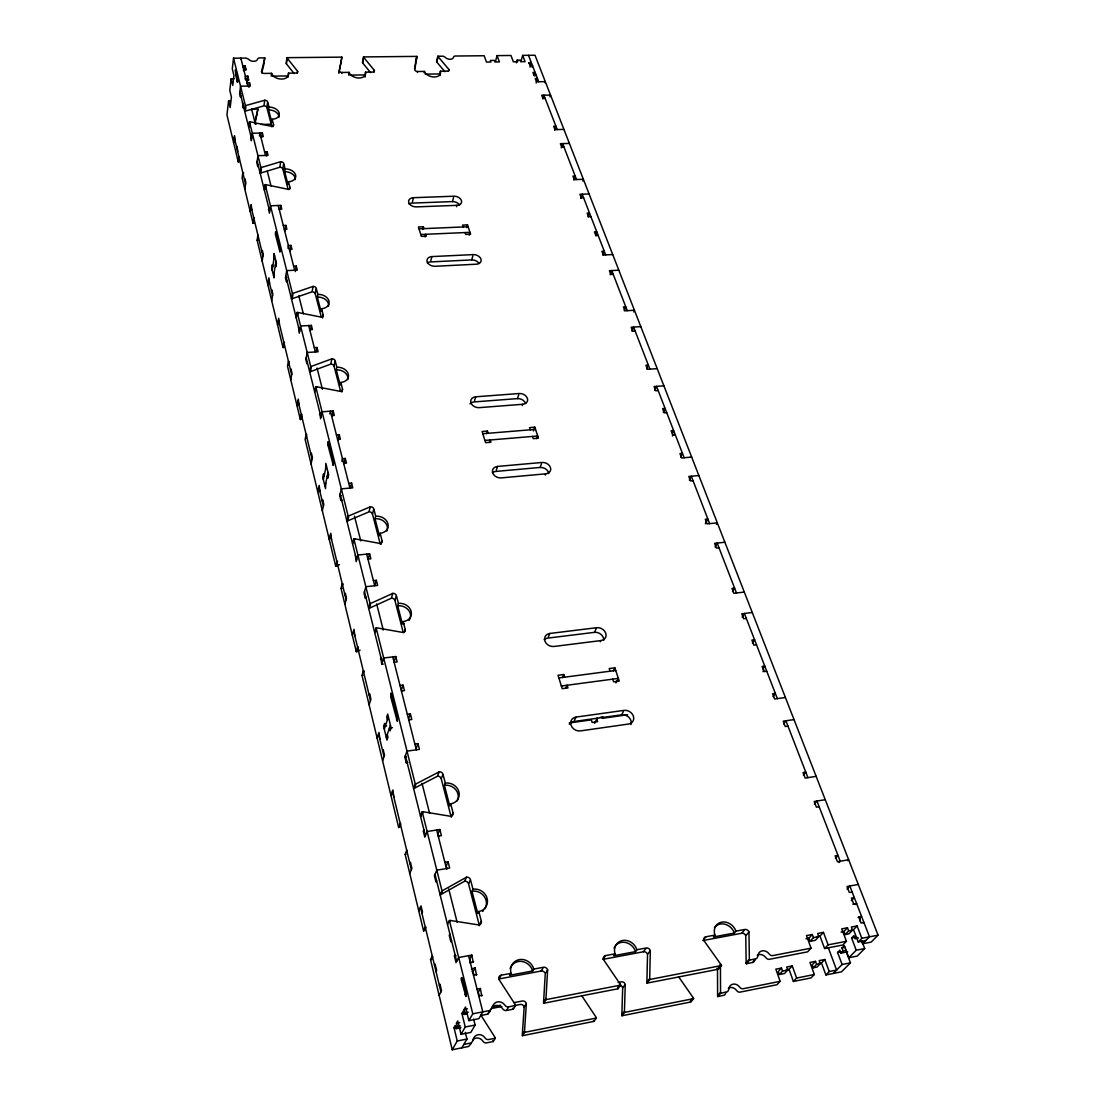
<?xml version="1.0" encoding="UTF-8"?>
<svg xmlns="http://www.w3.org/2000/svg" width="1105" height="1105" viewBox="0 0 1105 1105"><rect width="100%" height="100%" fill="white"/><g stroke="black" fill="none" stroke-linecap="round" stroke-linejoin="round"><path stroke-width="1.5" d="M702.863 940.562L741.731 933.242A3.439 2.887 46.2 0 1 745.778 935.811L746.151 962.842A3.481 2.928 47.8 0 0 746.345 963.781L749.549 960.107A3.495 2.942 47.6 0 1 749.356 959.168L748.955 932.04A3.453 2.901 46 0 0 744.88 929.457L735.93 931.142A12.072 10.221 45.8 0 0 721.689 922.123A12.072 10.221 45.8 0 0 714.921 935.092L705.86 936.791A3.467 2.956 46.1 0 0 703.885 940.535L721.04 964.651A3.522 2.997 47.8 0 1 721.468 965.549L718.374 969.223L647.06 983.119A3.508 3.08 48.5 0 1 646.895 982.152L647.53 954.375A3.467 3.039 46.3 0 0 643.442 951.75L602.999 959.361M636.894 949.734L635.527 951.612L613.703 955.715L615.029 953.836A12.196 10.732 45.8 0 1 622.516 940.493A12.196 10.732 45.8 0 1 636.894 949.734L646.204 947.98A3.481 3.039 46.1 0 1 650.306 950.618L649.712 978.478A3.536 3.08 48.3 0 0 649.878 979.444L647.06 983.119M624.822 984.983L622.695 987.856L621.839 1014.832A3.37 2.984 51.1 0 0 621.991 1015.757L690.763 1002L693.622 998.616A3.384 2.914 50 0 0 693.208 997.746L678.553 976.696M621.991 1015.757L624.574 1012.387A3.398 2.997 50.8 0 1 624.436 1011.462L625.25 984.403A3.343 2.956 48.5 0 0 621.328 981.862L618.082 982.483M533.798 969.085L532.638 970.964L509.916 975.232L511.021 973.353A12.321 11.285 45.4 0 1 519.281 959.623A12.321 11.285 45.4 0 1 533.798 969.085L543.494 967.262A3.522 3.204 45.9 0 1 547.638 969.955L545.953 998.602A3.564 3.246 49.1 0 0 546.077 999.597L543.688 1003.243L617.944 988.782L620.637 985.121A3.564 3.149 48.5 0 0 620.223 984.196L603.413 959.458A3.495 3.108 46.1 0 1 605.595 955.604L615.029 953.836M543.688 1003.243A3.55 3.232 49.4 0 1 543.563 1002.249L545.276 973.698A3.508 3.191 46.3 0 0 541.146 971.019L499.032 978.947M581.644 995.564L596.009 1017.125A3.412 3.066 51.3 0 1 596.41 1018.023L593.938 1021.379L522.43 1035.703L524.626 1032.346A3.425 3.149 52.7 0 1 524.502 1031.393L526.339 1003.602A3.384 3.108 49.3 0 0 522.375 1001.006L513.949 1002.636M525.98 1004.183L524.157 1007.042L522.32 1034.736A3.412 3.135 53.1 0 0 522.43 1035.703M230.351 100.942L228.569 100.969L226.939 114.961L238.266 161.924A2.472 1.699 9.9 0 0 238.929 161.841L239.44 157.877M234.025 78.759L231.138 78.8L229.785 90.389L231.415 97.019L230.172 107.586L228.569 100.969M861.444 940.7L862.618 943.767L871.141 942.109L878.061 935.162L535.013 55.25L522.665 55.374L525.082 61.659L520.704 61.714L520.096 60.126L517.14 60.167L517.748 61.742L513.355 61.783L510.966 55.485L497.057 55.623L499.419 61.949L494.985 61.991L494.405 60.402L490.344 60.444L490.924 62.032L486.476 62.087L484.156 55.747L455.301 56.024A2.362 1.519 15.5 0 0 453.727 56.687L453.23 57.957A4.724 3.039 15.3 0 1 449.39 59.242A4.724 3.039 15.3 0 1 445.08 57.198L443.271 56.217L437.842 56.189A2.376 1.519 15.1 0 0 438.091 56.645L448.92 69.491A2.376 1.547 15.3 0 1 447.221 71.134L440.412 71.217A8.37 5.428 15 0 1 434.362 77.005A8.37 5.428 15 0 1 424.458 71.411L417.593 71.507A2.403 1.561 14.6 0 1 414.762 69.905L416.861 56.866A2.39 1.547 14.5 0 0 416.806 56.396L363.49 56.921A2.417 1.561 13.4 0 0 363.725 57.377L374.36 70.402A2.431 1.575 13.5 0 1 372.537 72.074L365.534 72.157A8.522 5.566 13.2 0 1 359.097 78.027A8.522 5.566 13.2 0 1 349.125 72.364L342.053 72.46A2.445 1.588 12.8 0 1 339.207 70.831L341.887 57.598A2.445 1.575 12.8 0 0 341.846 57.129L286.982 57.667A2.459 1.602 11.6 0 0 287.217 58.137L297.632 71.342A2.472 1.616 11.7 0 1 295.698 73.041L288.488 73.137A8.688 5.691 11.3 0 1 281.623 79.09A8.688 5.691 11.3 0 1 271.595 73.344L264.316 73.441A2.486 1.63 11 0 1 261.443 71.797L264.744 58.358A2.486 1.616 11 0 0 264.717 57.874L259.634 57.93A2.472 1.616 10.9 0 0 257.645 59.048A4.959 3.232 10.7 0 1 253.653 61.314A4.959 3.232 10.7 0 1 248.514 59.145L245.945 58.068L233.528 58.178L232.285 68.855L233.942 75.499L232.782 85.43L231.138 78.8M235.641 74.947L235.973 72.129M237.382 81.95C232.451 49.449 238.058 94.367 237.727 79.132M240.71 59.062L240.835 58.109L247.921 86.066M242.686 66.811L242.796 65.872L245.227 65.844L245.973 70.126M233.638 142.725L234.495 135.653L235.103 140.805M240.697 95.237L240.476 97.102L239.619 93.69L240.545 86.176L250.379 86.038L249.509 82.64L247.064 82.682L246.94 83.621M243.473 70.623L243.639 69.214L246.084 69.187M244.647 70.554L245.227 65.844M245.061 79.035L245.421 76.204L247.865 76.176L248.611 80.485M236.884 148.167L237.105 146.399L237.713 151.578M242.548 102.641L243.169 107.959L243.404 106.08M246.153 80.527L246.277 79.574L248.722 79.546M247.271 80.872L247.865 76.176M238.266 161.924L238.929 156.634M233.528 58.178L245.393 105.555L244.675 111.177A2.542 1.699 10.3 0 0 245.365 111.094L263.957 105.859A2.514 1.685 10.8 0 1 266.858 107.53L271.885 126.868M245.365 111.094L245.904 106.881M248.915 87.336L249.509 82.64M248.708 127.351L249.44 121.743A2.583 1.74 10.4 0 1 250.172 121.799L271.499 126.315A2.555 1.713 11 0 0 273.529 124.506L272.161 119.243A8.881 5.953 11 0 0 279.206 113A8.881 5.953 11 0 0 268.985 107.088L267.645 101.922A2.528 1.685 10.9 0 0 264.73 100.251L246.084 105.458A2.542 1.699 10.4 0 1 245.393 105.555M243.183 175.391L243.528 172.753A2.486 1.727 10 0 0 242.81 172.698L242.133 177.974L253.045 223.293A2.528 1.796 10.1 0 0 253.736 223.182L254.288 219.273M249.813 124.616L250.172 121.799M244.716 180.598L244.951 178.83L245.807 182.339L244.868 189.369M250.697 135.321L251.332 140.722L252.327 133.249L262.355 133.014L263.252 136.564L260.752 136.633M255.006 123.732L257.852 109.05L252.921 109.146A2.403 1.616 10.6 0 0 251.208 109.837M264.717 57.874L263.971 63.51A2.486 1.616 10.9 0 1 263.985 63.98L261.802 72.916M259.44 136.053L259.855 133.07L265.532 155.46M264.054 105.155L264.73 100.251M250.213 211.552L251.18 204.563L251.816 209.909M261.775 137.213L262.355 133.014M258.073 164.866L257.81 166.717L256.913 163.098L257.935 155.667L268.059 155.391L267.134 151.772L264.606 151.841M266.858 107.53L267.548 102.627M271.195 76.162L271.595 73.344M272.161 119.243L271.761 122.047L268.598 109.906L268.985 107.088M253.045 223.293L253.791 218.058A2.542 1.796 10.1 0 0 254.468 217.961M249.44 121.743L260.904 167.532L260.117 173.098A2.597 1.796 10.5 0 0 260.821 173.002L279.841 167.256A2.583 1.782 11.1 0 1 282.825 168.996L288.198 189.646M260.821 173.002L261.415 168.83M266.54 155.957L267.134 151.772M754.743 959.886L753.486 962.248L746.345 963.781M273.225 126.605L273.529 124.506M284.372 343.614L283.709 347.412A2.652 1.989 10.6 0 1 282.99 347.536L257.134 240.213L257.879 235.006M264.385 190.198L265.186 184.646A2.638 1.837 10.6 0 1 265.946 184.701L287.839 189.231A2.624 1.823 11.2 0 0 289.911 187.298L288.46 181.745A9.116 6.298 11.2 0 0 295.629 175.046A9.116 6.298 11.2 0 0 285.104 168.899L283.681 163.443A2.597 1.782 11.1 0 0 280.698 161.703L261.609 167.435A2.611 1.796 10.5 0 1 260.904 167.532M265.338 188.858L265.739 186.082M286.982 57.667L286.167 63.275A2.445 1.602 11.6 0 0 286.388 63.745L294.165 73.634M286.388 63.745L287.079 59.076M262.037 252.189L262.299 250.462L263.211 254.191L262.161 261.111M279.192 209.287L281.761 209.19L280.808 205.406L270.49 205.792L269.371 213.155L268.708 207.547M288.212 77.005A8.674 5.691 11.3 0 0 288.074 75.941L288.488 73.137M725.902 992.76L724.659 995.066L717.767 996.586A3.343 2.845 49.8 0 1 717.601 995.674L717.504 969.403A3.301 2.818 48.1 0 0 716.938 968.325M279.952 166.565L280.698 161.703M297.342 73.22L297.632 71.342M282.825 168.996L283.584 164.134M288.46 181.745L288.018 184.521L284.676 171.676L285.104 168.899M267.852 284.717L268.929 277.825L269.579 283.377M275.601 235.185L275.628 231.857L275.546 234.895L279.966 252.009L280.145 248.929L276.029 232.437M280.159 209.549L280.808 205.406M272.175 270.173L274.51 255.407M273.598 275.96L275.946 261.208M271.595 291.706L271.871 289.993L272.811 293.847L271.706 300.698M279.634 251.374L280.076 248.639M289.579 189.369L289.911 187.298M285.007 230.904L285.891 225.406L283.308 225.517M414.596 68.842L415.646 62.336A2.39 1.547 14.5 0 0 415.591 61.88L415.784 60.968M287.935 248.28L288.377 245.545L291.002 245.421L291.996 249.343L289.372 249.454M277.59 325.091L278.722 318.295L279.399 323.958M286.803 280.076L286.499 281.872L285.491 277.88L286.706 270.615L297.286 270.103L296.278 266.112L293.64 266.25M290.076 250.89L291.002 245.421M295.325 271.568L296.278 266.112M282.99 347.536L283.875 342.481A2.666 2.003 10.6 0 0 284.593 342.343M265.186 184.646L292.411 293.391L291.471 298.806A2.735 2.003 11 0 0 292.217 298.682L312.066 291.831A2.721 1.989 11.7 0 1 315.229 293.709L321.265 316.914M292.217 298.682L292.922 294.621M338.876 72.695L339.042 71.77M341.846 57.129L340.851 62.681A2.431 1.575 12.8 0 1 340.893 63.151L338.89 73.054M296.223 317.853L297.19 312.453A2.776 2.058 11.2 0 1 297.977 312.508L321.044 317.08A2.749 2.03 12 0 0 323.185 314.87L321.569 308.682A9.572 7.044 12 0 0 328.986 301.016A9.572 7.044 12 0 0 317.839 294.386L316.251 288.308A2.721 1.989 11.8 0 0 313.088 286.416L293.157 293.267A2.735 2.003 11.1 0 1 292.411 293.391M288.516 365.106L288.957 362.578M297.494 315.201L297.977 312.508M341.887 73.386L342.053 72.46M290.67 370.548L290.974 368.863L291.969 372.979L290.739 379.678M298.557 327.218L299.275 333.185L300.588 326.03L311.375 325.381L312.439 329.566L309.745 329.732M348.614 75.14L349.125 72.364M312.204 291.154L313.088 286.416M315.229 293.709L316.127 288.985M310.615 329.401L311.375 325.381M321.873 311.292A9.558 7.044 12 0 1 321.044 311.375L317.315 297.079L317.839 294.386M363.49 56.921L362.426 62.446A2.403 1.561 13.4 0 0 362.661 62.916L370.603 72.654M297.01 405.701L298.281 399.057L298.985 404.955M362.661 62.916L363.545 58.303M307.245 362.081L306.914 363.849L305.85 359.581L307.204 352.481L318.102 351.777L317.011 347.509L314.303 347.688M365.078 77.046A8.509 5.566 13.2 0 0 364.995 74.919L365.534 72.157M321.044 311.375L321.569 308.682M301.803 415.632L301.071 419.348A2.721 2.113 11.1 0 1 300.339 419.499L301.306 414.541A2.735 2.127 11.1 0 0 302.038 414.389M297.19 312.453L310.712 366.501L309.676 371.805A2.818 2.141 11.5 0 0 310.436 371.667L330.768 364.125A2.79 2.113 12.3 0 1 334.028 366.087L340.492 390.921M310.436 371.667L311.209 367.689M322.563 317.991L323.185 314.87M316.223 351.5L317.011 347.509M373.987 72.253L374.36 70.402M314.718 392.013L315.781 386.75A2.859 2.196 11.8 0 1 316.596 386.778L340.34 391.377A2.832 2.169 12.7 0 0 342.509 388.988L340.796 382.427A9.848 7.486 12.6 0 0 348.351 374.167A9.848 7.486 12.6 0 0 336.845 367.233L335.16 360.783A2.804 2.113 12.4 0 0 331.887 358.821L311.472 366.349A2.818 2.141 11.6 0 1 310.712 366.501M306.168 438.202L306.665 435.729M316.334 388.104L316.596 386.778M311.03 454.721L311.361 453.091L312.439 457.498L311.058 464.003M331.541 415.66L334.332 415.439L333.185 410.95L322.052 411.806L320.588 418.767L319.842 412.566M330.906 363.462L331.887 358.821M334.028 366.087L335.022 361.446M340.796 382.427L340.216 385.051L336.265 369.885L336.845 367.233M329.801 413.947L330.409 411.171L349.926 488.079M332.039 416.184L333.185 410.95M317.77 491.836L319.193 485.385L319.925 491.532M328.019 445.343L328.102 441.903L328.019 445.343L333.309 465.44L333.461 462.332L328.586 442.76M341.832 392.054L342.509 388.988M415.922 60.361L416.806 56.396M416.046 60.513L416.861 56.866M323.309 479.473L326.389 465.619M417.386 72.419L417.593 71.507M324.981 486.31L328.088 472.498M322.301 501.366L322.674 499.764L323.779 504.322L322.329 510.717M338.047 439.859L339.235 434.679L336.431 434.9M332.812 464.57L333.392 462.001M424.14 72.792L424.458 71.411M341.859 461.268L342.467 458.699L345.285 458.451L346.473 463.106L343.641 463.354M437.842 56.189L436.558 61.659A2.362 1.519 15.1 0 0 436.807 62.101L444.901 71.715M436.807 62.101L437.87 57.557M344.083 463.589L345.285 458.451M439.983 75.513A8.357 5.428 15 0 0 439.762 73.938L440.412 71.217M329.276 539.572L330.782 533.259L331.541 539.53M342.343 500.261L340.92 500.399L339.732 495.634L341.348 488.866L352.771 487.83L351.57 483.078L348.724 483.341M412.469 201.759L413.45 197.698L453.906 196.22A6.34 4.392 15.9 0 1 461.434 200.558A6.34 4.392 15.9 0 1 456.918 205.337L456.558 206.69M340.92 500.399L341.321 498.714M254.633 122.917L257.879 109.519A2.417 1.616 10.6 0 0 257.852 109.05M448.478 71.3L448.92 69.491M350.313 488.175L351.57 483.078M471.048 1043.673L468.589 1046.476L452.235 1049.75L430.522 959.651L432.262 956.018M339.401 564.696L336.459 565.981A2.873 2.376 12.8 0 1 335.685 566.174L336.845 561.492A2.887 2.39 12.8 0 0 337.619 561.312M315.781 386.75L348.144 516.021L346.901 521.049A2.97 2.403 13.2 0 0 347.702 520.869L368.987 511.864A2.942 2.39 14.3 0 1 372.454 513.991L380.244 543.964M336.459 565.981L337.329 562.486M347.702 520.869L348.641 517.099M422.704 229.426L423.367 226.746L418.422 226.953L421.364 236.387L426.323 236.18L425.743 234.288L425.052 236.967M360.106 650.099L357.095 651.508A2.956 2.542 14.5 0 1 356.293 651.701L341.058 588.454L342.246 583.827A2.901 2.417 13.3 0 1 343.075 583.841L342.771 585.001M352.564 543.784L353.849 538.798A3.011 2.472 13.7 0 1 354.705 538.812L379.83 543.425A2.997 2.445 15 0 0 382.068 540.663L380.148 533.287A10.401 8.453 14.8 0 0 387.952 523.756A10.401 8.453 14.8 0 0 375.7 516.215L373.808 508.963A2.956 2.39 14.4 0 0 370.327 506.822L348.945 515.842A2.97 2.417 13.2 0 1 348.144 516.021M353.738 542.555L354.705 538.812M430.84 260.6L431.889 256.595L473.216 254.606A6.492 4.627 16.7 0 1 480.965 259.109A6.492 4.627 16.7 0 1 476.393 264.206L434.914 266.277A6.561 4.696 15.5 0 1 427.138 261.733A6.561 4.696 15.5 0 1 431.889 256.595M344.912 594.822L345.312 593.274L346.5 598.178L344.884 604.325M355.354 554.986L356.169 561.616L357.91 555.028L369.595 553.812L370.866 558.826L367.951 559.13M369.153 511.228L370.327 506.822M408.988 204.011A6.381 4.448 14.8 0 1 412.151 203.099L452.484 201.58L453.547 197.56M372.454 513.991L373.628 509.598M495.606 61.01L497.057 55.623M380.148 533.287L379.457 535.773L375.009 518.715L375.7 516.215M368.241 558.757L369.595 553.812M352.343 635.278L354.028 629.242L354.816 635.789M466.752 227.547L467.498 224.881L462.622 225.089L463.244 226.953M365.769 596.714L365.313 598.33L364.042 593.205L365.852 586.714L377.648 585.415L376.349 580.318L373.407 580.636M381.032 544.392L382.068 540.663M516.394 62.847L517.14 60.167M469.183 235.185L469.984 232.354L420.77 234.495M860.008 920.935L859.897 918.559M521.146 60.747L522.665 55.374M374.954 585.194L376.349 580.318M356.293 651.701L357.578 647.212A2.97 2.542 14.5 0 0 358.379 647.019M353.849 538.798L370.065 603.537L368.669 608.372A3.053 2.569 14.9 0 0 369.498 608.164L391.336 598.233A3.039 2.542 16.2 0 1 394.927 600.471L403.284 632.626M357.095 651.508L358.061 648.138M369.498 608.164L370.534 604.546M427.276 262.921A6.533 4.682 15.5 0 1 430.494 261.926L471.697 259.91L472.843 255.946M528.881 63.565L529.143 62.667L531.325 62.654L530.027 67.115M532.154 67.156L532.541 65.803L530.359 65.83L529.143 62.667M534.461 75.637L535.11 72.419L532.914 72.447L534.143 75.637L536.339 75.61M536.146 82.999L537.472 78.538L535.276 78.566L536.505 81.77L545.304 81.646L544.986 82.709M400.659 824.192L399.499 827.217A3.135 2.873 22.3 0 1 398.656 827.479L362.026 675.445L363.338 671.011A2.984 2.583 15.3 0 1 364.194 671.011L363.863 672.13M374.733 632.64L376.142 627.861A3.108 2.652 15.6 0 1 377.026 627.875L402.952 632.474A3.094 2.611 17.2 0 0 405.231 629.477L403.173 621.59A10.732 9.033 16.9 0 0 411.115 611.286A10.732 9.033 16.9 0 0 398.422 603.371L396.405 595.636A3.053 2.555 16.2 0 0 392.8 593.385L370.879 603.33A3.066 2.583 14.9 0 1 370.065 603.537M375.962 631.466L376.322 630.264M391.515 597.625L392.8 593.385M542.831 98.759L543.909 95.196L557.21 129.561M394.927 600.471L396.225 596.244M550 96.853L550.539 95.071L541.699 95.237L542.956 98.483L545.179 98.442M369.194 695.225L369.65 693.747L370.921 699.023L369.111 704.852M383.255 664.105L381.75 664.285L380.894 657.351M403.173 621.59L402.413 623.994L397.676 605.789L398.422 603.371M381.75 664.285L383.697 658.014L395.77 656.536L397.151 661.923L394.126 662.309M554.655 130.21L555.912 126.219L553.674 126.274L554.972 129.617L563.923 129.409M474.556 400.645L475.785 396.792L519.184 393.518A6.879 5.194 19.4 0 1 527.417 398.408A6.879 5.194 19.4 0 1 522.748 404.278L522.292 405.549M394.25 661.232L395.77 656.536M404.278 632.461L405.231 629.477M561.285 147.849L562.652 143.622L576.534 179.535M377.137 738.168L379.015 732.449L379.858 739.3M390.742 696.841L390.894 693.318L390.742 696.841L397.261 721.289L397.399 718.181L391.502 694.534M387.289 734.438L387.966 737.201L386.971 740.101L383.628 726.372L384.595 723.444L385.258 726.192M384.291 729.107L388.394 716.814M486.573 433.602L487.429 431.06L482.112 431.502L485.592 442.663L490.924 442.221L490.219 439.983L489.363 442.511M401.488 689.755L403.049 685.114L400.01 685.514M573.854 179.977L575.18 176.026L572.901 176.109L574.255 179.604L583.371 179.3L582.777 181.068M386.308 737.339L390.438 725.101M382.703 751.11L383.186 749.687L384.512 755.185L382.592 760.806M396.529 720.046L397.303 717.78M580.774 198.417L582.225 194.218L605.692 254.896M470.012 403.85A6.906 5.263 17.9 0 1 474.156 401.916L517.402 398.615L518.742 394.803M408.767 718.388L410.369 713.83L407.303 714.244M496.269 470.191L497.595 466.434L542.003 462.47A7.058 5.47 21.2 0 1 550.483 467.553A7.058 5.47 21.2 0 1 545.76 473.824L545.276 475.067M588.095 216.911L589.476 212.989L587.169 213.085L588.564 216.704L590.885 216.608M390.949 795.462L392.938 789.965L393.808 796.981M407.842 762.616L406.295 762.837L404.858 757.077L407.013 751.138L419.43 749.37L417.966 743.624L414.872 744.066M406.295 762.837L406.833 761.359M533.384 430.95L534.779 427.165L529.571 427.594L530.29 429.804M416.309 748.099L417.966 743.624M602.805 255.048L604.255 251.167L601.907 251.277L603.344 255.006L612.723 254.551M536.712 438.671L537.721 435.992L484.888 440.425M398.656 827.479L400.203 823.446A3.149 2.873 22.2 0 0 400.632 823.336M376.142 627.861L415.259 784.08L413.588 788.459A3.26 2.928 21.9 0 0 414.444 788.197L437.387 776.249A3.232 2.887 23.8 0 1 441.227 778.694L451.199 817.078M610.181 274.689L611.756 270.573L627.267 310.671M414.444 788.197L415.701 784.923M492.402 472.747A7.1 5.566 19.6 0 1 495.827 471.434L540.083 467.456L541.519 463.727M425.715 927.772L424.43 930.562A3.26 3.066 33.6 0 1 423.574 930.852L405.134 854.345L406.723 850.38A3.177 2.928 24.9 0 1 407.165 850.339M415.259 784.08A3.274 2.942 21.9 0 0 416.129 783.832L439.155 771.856A3.26 2.901 23.7 0 1 443.008 774.315L445.301 783.114A11.464 10.263 25.2 0 1 458.907 791.829A11.464 10.263 25.2 0 1 450.716 803.846L453.05 812.81A3.301 2.97 26.5 0 1 450.688 816.305L423.132 811.761A3.329 3.011 24.2 0 0 422.193 811.774L420.466 816.056A3.301 3.011 24.3 0 1 421.406 816.043M406.833 852.356L407.22 851.361M422.262 813.902L423.132 811.761M437.608 775.696L439.155 771.856M624.215 310.602L625.762 306.762L623.372 306.914L624.878 310.823L634.422 310.243L633.731 311.942M441.227 778.694L442.787 774.867M409.941 863.682L410.48 862.37L411.903 868.295L409.748 873.503M423.864 829.689L423.298 831.084L424.803 837.162L427.138 831.526L439.859 829.524L441.406 835.615L438.229 836.126M450.716 803.846L449.79 805.987L444.403 785.296L445.301 783.114M631.95 331.155L633.621 327.094L649.892 369.139M439.859 829.524L438.05 833.75L438.823 836.789M451.434 816.554L453.05 812.81M646.66 368.821L648.304 365.051L645.873 365.216L647.447 369.319L657.185 368.614M418.781 910.948L421.019 905.893L422.497 911.998L421.93 913.255M654.768 390.369L656.55 386.377L684.161 457.746M436.558 880.547L435.95 881.901L434.389 875.643L436.807 870.174L449.666 868.047L448.091 861.817L444.887 862.342M548.329 636.95L549.903 633.455L596.672 627.709A7.555 6.174 27.3 0 1 605.761 633.289A7.555 6.174 27.3 0 1 600.927 640.582L600.36 641.729M448.091 861.817L446.227 865.947L447.014 869.055M423.574 930.852L425.287 927.123A3.274 3.08 33.3 0 0 425.936 926.929M422.193 811.774L441.959 890.727L440.108 894.774A3.384 3.135 31.3 0 0 440.992 894.484L464.556 881.265A3.37 3.094 32.9 0 1 468.548 883.848L479.266 925.106A3.425 3.163 37.9 0 1 479.363 925.7M440.992 894.484L442.387 891.459M663.373 412.137L665.086 408.422L662.613 408.615L664.257 412.869L666.729 412.662M464.791 880.754L466.503 877.19A3.384 3.108 32.7 0 1 470.523 879.787L472.981 889.235L471.987 891.252L477.774 913.504L478.797 911.514A11.948 10.981 35.2 0 0 487.125 898.434A11.948 10.981 35.2 0 0 472.981 889.235M562.293 677.545L563.757 674.52L558.011 675.266L562.196 688.691L567.956 687.918L567.114 685.224L565.636 688.249M447.497 924.457L449.417 920.506A3.467 3.232 35.7 0 1 450.384 920.479L478.921 924.968A3.439 3.177 37.6 0 0 481.31 921.169L478.797 911.514M431.875 958.712L432.759 956.889M449.901 921.46L450.384 920.479M468.548 883.848L470.274 880.298M544.213 639.685A7.569 6.298 25.5 0 1 547.804 638.11L594.421 632.35L596.106 628.883M680.666 457.014L682.462 453.354L679.962 453.575L681.661 457.967L691.675 457.069M434.514 965.314L435.108 964.099L436.641 970.439L436.047 971.64M449.887 934.001L449.252 935.3L450.868 941.805L451.517 940.521M689.368 480.095L691.316 476.227L709.645 523.632M439.389 985.467L439.997 984.279L441.544 990.702L439.127 995.398M473.202 962.345L471.849 955.079L458.672 957.496L456.047 962.593L454.404 955.991L455.053 954.72M574.379 720.419L576.092 717.076L624.035 710.377A7.818 6.533 31.5 0 1 633.414 716.206A7.818 6.533 31.5 0 1 628.552 724.037L580.415 730.902A7.859 6.671 29.8 0 1 570.967 725.018A7.859 6.671 29.8 0 1 576.092 717.076M479.529 924.609L481.31 921.169M613.261 670.846L614.836 667.821L609.214 668.553L610.084 671.191M594.573 723.278L597.529 717.698M615.968 682.904L618.358 678.401L561.354 685.998M471.849 955.079L469.818 958.919L470.661 962.22M469.915 962.952L473.548 961.709M705.322 523.77L707.863 519.005L705.308 519.267L707.09 523.894L717.311 522.831L716.441 524.419M461.545 980.729C464.059 976.516 459.735 976.571 461.545 980.729L465.951 996.572L466.255 993.74L462.539 978.864M471.462 969.057L475.095 967.814L476.462 975.135M473.893 974.928L473.051 971.599L475.095 967.814M465.039 994.749L466.048 992.898M569.324 724.258A7.832 6.658 29.8 0 1 573.827 721.524L621.59 714.811L623.413 711.496M715.101 546.851L717.173 543.08L736.483 592.984M452.235 1049.75L457.235 1040.993L453.989 1027.65L455.274 1025.357L456.089 1028.686L460.951 1027.733M456.089 1028.686L457.277 1026.573L456.462 1023.23L457.76 1020.91L461.047 1034.335L470.841 1032.402L475.136 1025.039L473.631 1019.045M461.047 1034.335L465.246 1026.987L461.904 1013.451L463.244 1011.061L464.072 1014.445L467.374 1013.81M464.072 1014.445L464.984 1012.829L464.141 1009.445L465.481 1007.028L468.865 1020.647L478.838 1018.7L482.816 1011.876L468.561 955.687M477.056 989.155L480.371 988.519L478.285 992.235L479.308 996.282M481.752 995.909L480.371 988.519M468.865 1020.647L472.774 1013.824L449.417 920.506M499.391 978.326L501.2 975.19L511.021 973.353M461.849 1047.83L466.959 1039.059L465.316 1032.402M732.56 591.576L734.59 588.109L731.98 588.426L733.872 593.288L744.3 592.059M480.703 1015.509L487.706 1014.141L489.501 1011.116M742.187 617.115L744.397 613.468L777.354 698.636M506.794 1009.887L508.645 1006.862L520.22 1004.445A3.37 3.094 49.7 0 1 524.157 1007.042M514.474 1005.771L515.22 1004.556L498.797 979.154A3.536 3.26 45.6 0 1 501.2 975.19M472.581 1040.026A6.865 6.423 54.7 0 1 483.037 1041.283A3.425 3.191 53.9 0 0 486.573 1042.871L493.244 1041.532L495.33 1038.203A3.453 3.218 53.8 0 0 494.957 1037.277L480.896 1015.177M493.452 1006.199A7.141 6.63 50 0 1 502.72 1008.837A3.564 3.287 49.4 0 0 506.422 1010.495L513.355 1009.141L515.621 1005.509A3.591 3.315 49.4 0 0 515.22 1004.556M541.146 971.019L543.108 967.883M752.436 643.124L754.563 639.74L751.911 640.085L753.872 645.14L756.524 644.795M545.663 973.077L547.638 969.955M522.679 1034.183L524.502 1031.393M543.563 1002.249L545.552 999.21M773.072 696.661L775.309 693.388L772.63 693.76L774.66 699.023L785.406 697.504M603.427 958.739L605.595 955.604M783.625 723.996L785.904 720.778L807.907 777.658M643.442 951.75L645.748 948.615M617.985 987.248L620.223 984.196M647.986 953.753L650.306 950.618M803.376 775.227L805.766 772.091L803.017 772.519L805.158 778.086L816.139 776.345M622.267 1014.266L624.436 1011.462M646.895 982.152L649.243 979.099M703.36 939.927L705.86 936.791M814.357 804.316L816.968 801.056L840.242 861.237L839.096 862.549M714.921 935.092L713.402 936.971L734.369 933.034L735.93 931.142M741.731 933.242L744.356 930.092M692.738 998.312L690.363 1001.13A3.37 2.914 50.2 0 1 690.763 1002M718.457 967.718L721.04 964.651M717.504 969.403L719.949 966.516M746.303 935.175L748.955 932.04M835.408 858.309L837.963 855.353L835.159 855.85L837.438 861.734L848.654 859.745L847.784 860.726M718.084 995.122L720.543 992.29L720.432 965.936A3.315 2.818 47.9 0 0 719.852 964.845M746.151 962.842L748.817 959.775M717.767 996.586L720.722 993.202L727.642 991.668L728.872 989.376A6.713 5.691 49.5 0 1 732.09 984.417A6.713 5.691 49.5 0 1 738.389 985.729L740.433 987.939A3.343 2.832 49.2 0 0 743.168 988.713L780.13 981.337L775.834 969.154L781.484 968.049L782.547 971.074L779.384 974.513L778.321 971.488L781.484 968.049M752.657 962.552L755.35 959.485M847.038 889.083L849.828 886.017L869.483 936.819L862.618 943.767M808.874 938.228L812.299 934.499L813.446 937.62L810.02 941.336L808.874 938.228L805.959 938.78M851.347 900.727L854.289 897.55L851.458 898.075L853.792 904.139L856.637 903.6L855.74 904.553M792.257 965.922L789.067 969.361L793.376 981.447L796.608 978.049L792.257 965.922L786.636 967.027L787.713 970.052L784.536 973.491L779.384 974.513M823.446 932.371L819.993 936.087L824.606 948.546L828.101 944.858L823.446 932.371L817.631 933.476L818.791 936.598L815.338 940.314L810.02 941.336M780.13 981.337L776.953 984.735L740.129 992.11A3.329 2.818 49.4 0 1 737.408 991.337L735.378 989.141A6.685 5.677 49.7 0 0 728.333 988.188M812.299 934.499L806.457 935.617L811.056 948.173L807.617 951.847L769.508 959.278A3.467 2.887 47.5 0 1 766.677 958.463L764.536 956.198A6.948 5.815 47.8 0 0 757.229 955.19M813.308 967.787L816.595 964.347L815.49 961.35L812.216 964.789L813.308 967.787L817.037 967.041L820.338 963.615L819.233 960.604L824.786 959.513L829.22 971.544L825.877 974.942L821.471 962.966L824.786 959.513M843.93 931.501L847.48 927.772L848.654 930.866L845.104 934.581L843.93 931.501L841.057 932.054M858.102 917.468L861.541 916.294L859.745 918.172M857.093 925.935L853.502 929.664L858.226 941.999L861.845 938.311L857.093 925.935L851.347 927.026L852.535 930.12L848.958 933.836L845.104 934.581M863.309 923.048L863.917 922.426L861.057 922.965L858.696 916.832M815.49 961.35L809.924 962.441L814.33 974.513L811.029 977.911L793.376 981.447M847.48 927.772L841.72 928.877L846.43 941.294L842.866 944.982L824.606 948.546M833.253 973.464L842.107 964.513L837.59 952.455L839.869 950.107L840.988 953.118L847.673 951.819M840.988 953.118L843.087 950.963L841.955 947.952L844.248 945.59L848.833 957.717L857.231 956.06L864.704 948.56L861.776 940.949M848.833 957.717L856.237 950.217L851.596 938.007L853.944 935.59L855.104 938.628L858.488 937.979M855.104 938.628L856.707 936.999M846.471 952.33L850.449 962.856L841.513 971.82L825.877 974.942M466.503 877.19L442.856 890.437A3.398 3.149 31.1 0 1 441.959 890.727M487.706 1014.141L490.261 1011.255A7.141 6.63 50 0 1 490.731 1009.279M457.235 1040.993L466.959 1039.059M842.107 964.513L850.449 962.856M463.796 1044.487L471.462 1042.802L473.023 1040.33A6.892 6.437 54.2 0 1 485.067 1037.94A3.439 3.204 53.4 0 0 488.617 1039.529L495.33 1038.203M524.626 1032.346L596.41 1018.023M624.574 1012.387L693.622 998.616M796.608 978.049L814.33 974.513M829.22 971.544L836.623 970.066L828.225 947.482M786.263 969.914L789.067 969.361M818.708 963.505L821.471 962.966M782.547 971.074L787.713 970.052M816.595 964.347L820.338 963.615M456.462 1023.23L459.708 1022.595M841.955 947.952L845.297 947.303M457.277 1026.573L460.523 1025.937M843.087 950.963L846.43 950.314M453.989 1027.65L457.221 1027.015M837.59 952.455L840.919 951.806M465.246 1026.987L475.136 1025.039M856.237 950.217L864.704 948.56M491.918 1006.89L500.648 1005.205M461.904 1013.451L468.285 1012.194M851.596 938.007L854.966 937.358M491.573 1008.492L501.794 1006.503M472.774 1013.824L489.86 1010.509L492.416 1007.608A7.169 6.658 49.5 0 1 504.93 1005.191A3.577 3.301 49 0 0 508.645 1006.862M546.077 999.597L620.637 985.121M649.878 979.444L721.468 965.549M749.549 960.107L756.718 958.56L757.975 956.198A6.975 5.829 47.6 0 1 761.248 951.115A6.975 5.829 47.6 0 1 767.809 952.496L769.95 954.775A3.481 2.901 47.3 0 0 772.796 955.59L811.056 948.173M828.101 944.858L846.43 941.294M861.845 938.311L878.061 935.162M858.226 941.999L865.837 940.521M817.092 936.653L819.993 936.087M813.446 937.62L818.791 936.598M848.654 930.866L852.535 930.12M464.141 1009.445L467.443 1008.81M478.783 995.937L482.098 995.301M473.493 975.121L476.808 974.5M472.222 971.751L473.051 971.599M852.148 892.025L849.317 892.536L846.996 886.528L858.295 884.47M454.404 955.991L456.047 955.701M819.164 806.719L816.388 807.175L814.192 801.498L825.242 799.689M787.989 726.137L785.268 726.538L783.196 721.164L794.012 719.59M404.858 757.077L406.405 756.856M600.25 717.311L602.985 716.938L602.239 718.333L627.626 714.755M569.282 722.974L591.327 719.866L592.156 722.463L597.625 721.689L596.59 718.457M408.74 719.88L411.806 719.466L410.369 713.83M766.746 671.246L764.08 671.605L762.091 666.439L764.757 666.08L763.293 668.318A2.251 0.995 81 0 1 762.989 671.619M383.628 726.372L386.598 725.971M392.441 727.656L389.43 728.071L390.12 730.847L391.115 727.891L387.703 714.065L386.722 717.048L387.399 719.797M401.419 691.026L404.458 690.625L403.049 685.114M558.84 677.945L615.706 670.459M600.927 640.582L553.978 646.466A7.611 6.312 25.4 0 1 544.834 640.845A7.611 6.312 25.4 0 1 549.903 633.455M752.27 612.502L741.773 613.8L743.693 618.772L746.317 618.441M380.41 658.912L381.902 658.732M724.88 542.237L714.604 543.356L716.413 548.08L718.996 547.79M693.042 480.703L690.515 480.951L688.788 476.476L698.857 475.523M545.76 473.824L501.187 477.899A7.127 5.58 19.6 0 1 492.65 472.774A7.127 5.58 19.6 0 1 497.595 466.434M339.732 495.634L341.155 495.51M675.293 434.831L672.807 435.038L671.136 430.715L673.622 430.508L672.462 432.98A2.03 0.843 85.1 0 1 672.379 436.019M337.591 439.472L340.395 439.238L339.235 434.679M482.802 433.726L535.511 429.375M319.483 414.306L320.864 414.195M658.166 390.548L655.707 390.728L654.105 386.557L663.884 385.811M522.748 404.278L479.183 407.648A6.934 5.276 17.9 0 1 470.91 402.717A6.934 5.276 17.9 0 1 475.785 396.792M635.154 331.072L632.751 331.224L631.217 327.246L640.817 326.638M613.22 274.358L610.858 274.482L609.394 270.697L618.814 270.2M285.491 277.88L286.817 277.811M598.164 235.434L595.844 235.545L594.421 231.87L596.741 231.774L595.802 234.384A1.892 0.704 87.9 0 1 596.037 235.738M284.275 229.357L286.872 229.26L285.891 225.406M419.016 228.832L468.119 226.746M268.432 209.384L269.717 209.342M583.592 197.767L581.299 197.85L579.918 194.3L589.089 193.955M456.918 205.337L416.323 206.897A6.395 4.448 14.8 0 1 408.753 202.533A6.395 4.448 14.8 0 1 413.45 197.698M563.964 147.02L561.699 147.076L560.387 143.678L569.393 143.429M260.794 124.451L271.167 124.23M239.619 93.69L240.849 93.676M272.604 76.135L288.074 75.941M349.981 75.126L364.995 74.919M425.163 74.132L439.762 73.938M534.323 75.099L535.953 75.071M528.494 55.319L538.715 81.742M467.498 224.881L470.606 234.219L465.716 234.44L465.095 232.561M534.779 427.165L538.453 438.202L533.218 438.644L532.486 436.434M614.836 667.821L619.242 681.053L613.593 681.813L612.709 679.147M423.367 226.746L423.961 228.625M487.429 431.06L488.12 433.284M563.757 674.52L564.586 677.185M278.225 205.502L294.648 270.228M308.682 325.547L315.381 351.943M366.68 554.116L374.705 585.747M392.758 656.895L416.323 749.812M436.682 830.021L446.461 868.571M251.636 109.188L255.324 123.788M267.3 171.206L271.029 185.958M298.82 295.905L303.336 313.751M317.052 368.048L322.398 389.181M354.47 516.09L360.741 540.87M376.667 603.91L383.283 630.071M422.013 783.307L429.583 813.225M448.713 888.931L457.139 922.261M239.854 91.826L251.581 138.857M257.161 161.247L269.648 211.317M285.794 276.07L299.593 331.403M306.182 357.813L320.961 417.041M340.133 493.949L356.611 559.973M364.484 591.589L382.233 662.724M405.397 755.599L425.384 835.753M434.997 874.29L456.697 961.322M273.943 258.984L274.04 253.487L276.416 263.17L275.849 266.733L275.38 264.786M325.644 468.976L325.823 463.34L328.655 474.819L327.909 478.147L327.342 475.854M272.728 266.664L272.258 264.744L271.706 268.266L274.068 277.908L274.151 272.452M324.041 476.186L323.489 473.907L322.757 477.208L325.533 488.617L325.726 483.037M234.288 137.421L245.572 184.107M250.946 206.317L262.949 255.932M268.653 279.551L272.534 295.574M278.446 319.994L291.665 374.664M297.963 400.728L312.093 459.127M318.834 487.001L323.406 505.938M330.409 534.848L346.1 599.725M353.6 630.762L370.465 700.487M378.545 733.886L384.029 756.594M392.441 791.346L411.364 869.594M420.452 907.164L440.936 991.876M300.339 419.499L287.521 366.321L288.419 361.28A2.68 2.03 10.8 0 1 288.999 361.294M335.685 566.174L305.132 439.389L306.126 434.472A2.749 2.155 11.3 0 1 306.72 434.472M336.265 369.885A9.835 7.486 12.6 0 1 347.826 379.623M317.315 297.079A9.558 7.044 12 0 1 328.489 306.347M517.402 398.615A6.851 5.18 19.4 0 1 525.607 403.477M540.083 467.456A7.031 5.47 21.2 0 1 548.771 473.617M397.676 605.789A10.719 9.02 16.9 0 1 408.643 610.292A10.719 9.02 16.9 0 1 409.016 620.457M404.264 623.607A10.719 9.02 16.9 0 1 403.339 623.842M375.009 518.715A10.387 8.439 14.8 0 1 384.968 522.32A10.387 8.439 14.8 0 1 386.833 531.063M594.421 632.35A7.514 6.16 27.3 0 1 603.744 640.403M621.59 714.811A7.79 6.519 31.6 0 1 629.035 717.518A7.79 6.519 31.6 0 1 630.983 724.562M483.465 910.603A11.92 10.967 35.4 0 1 482.623 911.349M471.987 891.252A11.92 10.967 35.4 0 1 484.128 896.321A11.92 10.967 35.4 0 1 484.888 908.835M444.403 785.296A11.437 10.249 25.3 0 1 455.757 789.702A11.437 10.249 25.3 0 1 457.263 800.849M718.07 968.546A3.508 2.984 48.1 0 1 718.374 969.223M617.529 987.856A3.536 3.149 48.8 0 1 617.944 988.782M512.969 1008.202A3.577 3.301 49.8 0 1 513.355 1009.141M509.916 975.232A12.293 11.271 45.6 0 1 509.681 974.182M510.082 968.533A12.293 11.271 45.6 0 1 521.532 961.405A12.293 11.271 45.6 0 1 532.638 970.964M614.007 948.131A12.169 10.719 46 0 1 625.029 942.372A12.169 10.719 46 0 1 635.527 951.612M714.41 927.703A12.045 10.207 45.9 0 1 715.059 926.874M715.791 926.142A12.045 10.207 45.9 0 1 734.369 933.034M452.484 201.58A6.326 4.392 15.9 0 1 459.583 205.033M471.697 259.91A6.478 4.613 16.7 0 1 478.99 263.46M284.676 171.676A9.102 6.298 11.2 0 1 295.297 179.576M268.598 109.906A8.868 5.953 11 0 1 278.902 117.462M720.722 993.202A3.356 2.859 49.6 0 1 720.543 992.29M619.339 985.273A3.329 2.956 48.8 0 1 622.695 987.856M593.537 1020.495A3.398 3.053 51.7 0 1 593.938 1021.379M492.885 1040.62A3.439 3.204 54.3 0 1 493.244 1041.532M430.522 959.651A3.301 3.122 39.5 0 1 431.447 959.61M405.134 854.345A3.163 2.928 25 0 1 406.032 854.317M256.056 124.285A2.417 1.63 10.6 0 1 255.614 124.078M257.147 114.354A2.403 1.616 10.6 0 1 257.161 114.823M257.134 240.213A2.542 1.809 10.2 0 1 257.852 240.255M362.026 675.445A2.97 2.583 15.3 0 1 362.868 675.445M341.058 588.454A2.887 2.417 13.2 0 1 341.887 588.468M852.95 904.387A2.514 1.133 76.5 0 1 854.234 904.415"/></g></svg>
